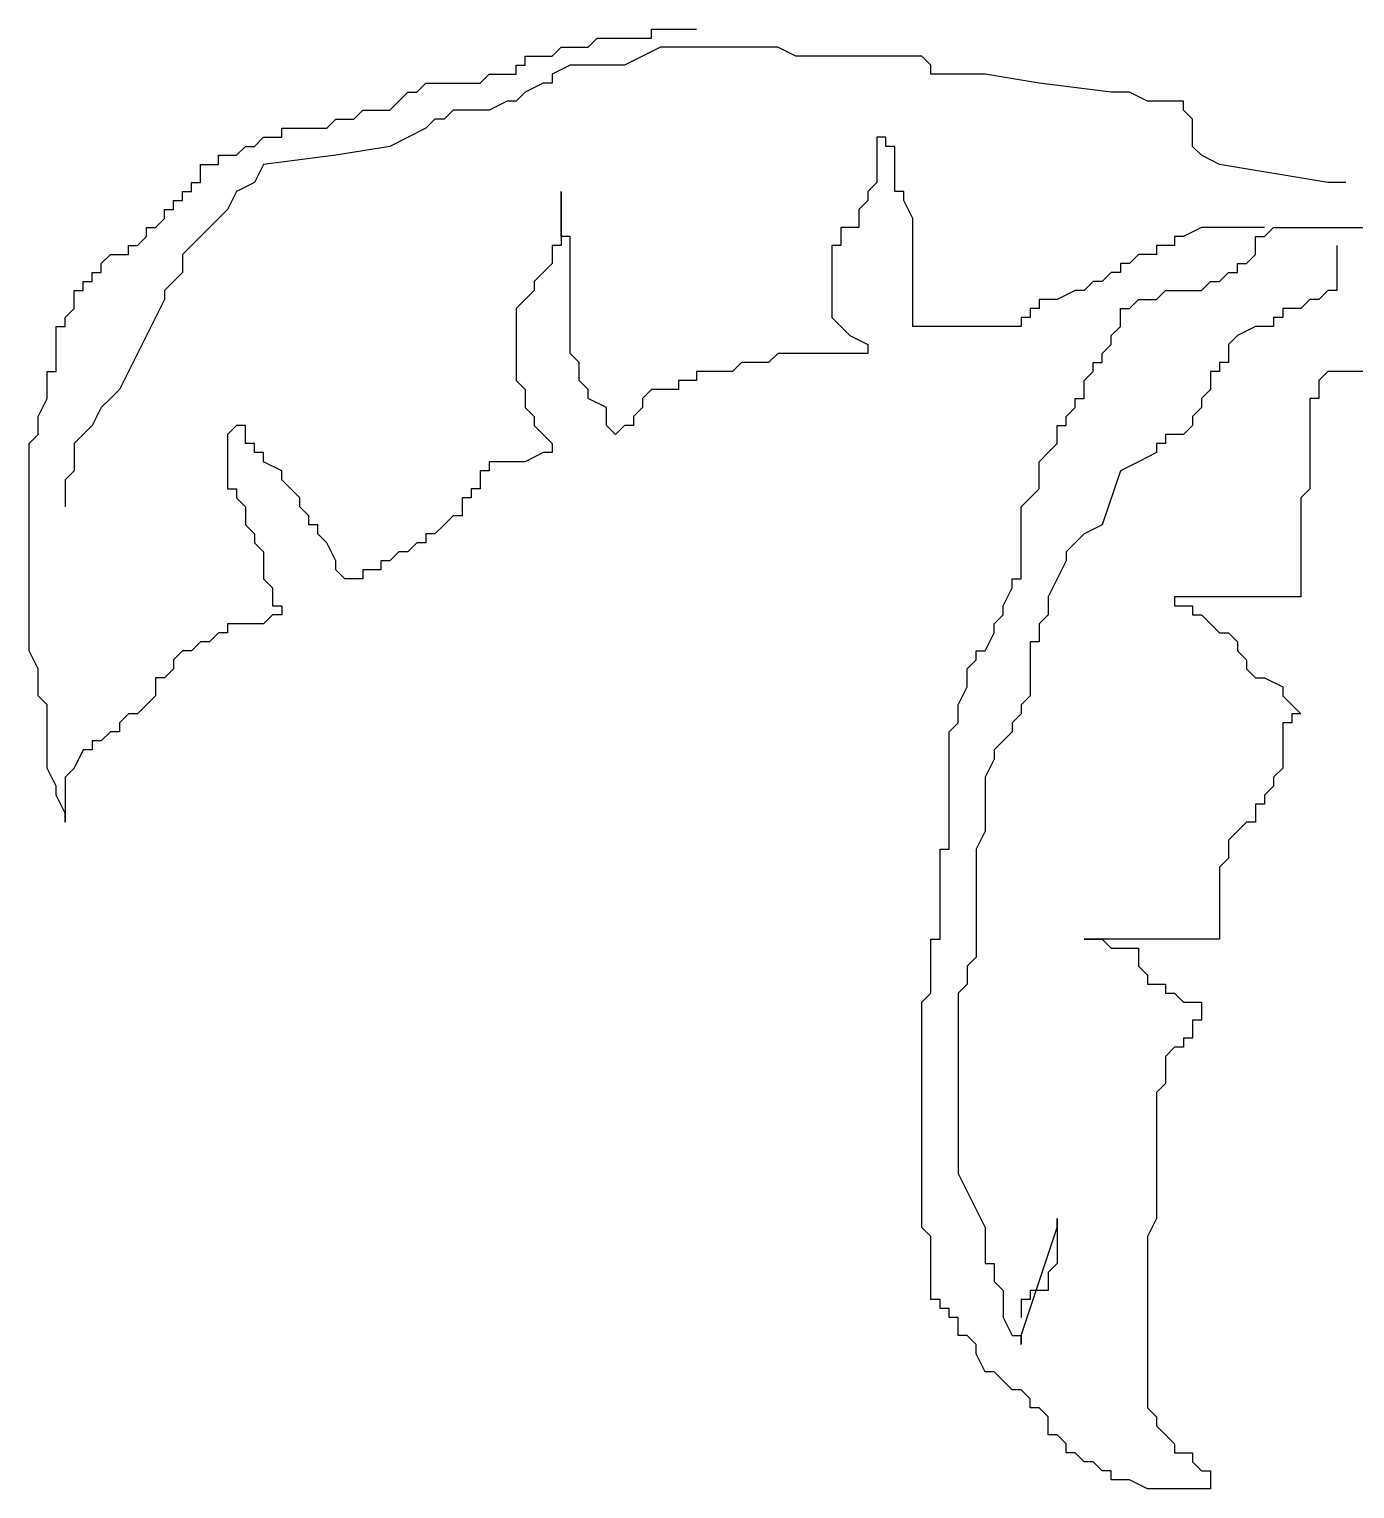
# Model space of a CAD drawing. Extents: x 10.55 to 19.28, y 6.82 to 13.42.
# Drawn here: x 10.545 to 14.882, y 6.821 to 11.594 of the extents above; entities that cross this region are included whole.
import ezdxf

# ---------------------------------------------------------------- set-up
doc = ezdxf.new("R2010")
doc.units = 0
doc.header["$MEASUREMENT"] = 0
doc.layers.add('VEGETACAO', color=106, linetype='CONTINUOUS')

msp = doc.modelspace()

# ---------------------------------------------------------------- linework, layer by layer
at = {"layer": 'VEGETACAO'}
for p, q in [((12.3743, 11.5349), (12.4038, 11.5644)), ((12.4038, 11.5644), (12.5807, 11.5644)), ((12.5807, 11.5939), (12.7282, 11.5939)), ((12.5807, 11.5644), (12.5807, 11.5939)), ((12.1678, 11.5055), (12.2563, 11.5055)), ((12.1678, 11.476), (12.1678, 11.5055)), ((12.2563, 11.5055), (12.2858, 11.5349)), ((12.2858, 11.5349), (12.3743, 11.5349)), ((12.5512, 11.5055), (12.4922, 11.476)), ((12.6102, 11.5349), (12.5512, 11.5055)), ((12.9937, 11.5349), (12.6102, 11.5349)), ((13.0527, 11.5055), (12.9937, 11.5349)), ((13.4657, 11.5055), (13.0527, 11.5055)), ((13.4952, 11.476), (13.4657, 11.5055)), ((12.1383, 11.4466), (12.1383, 11.476)), ((12.1383, 11.476), (12.1678, 11.476)), ((12.3153, 11.476), (12.2563, 11.4466)), ((12.4922, 11.476), (12.3153, 11.476)), ((13.4952, 11.4466), (13.4952, 11.476)), ((11.8138, 11.3876), (11.8433, 11.4171)), ((11.8433, 11.4171), (12.0203, 11.4171)), ((12.0203, 11.4171), (12.0498, 11.4466)), ((12.0498, 11.4466), (12.1383, 11.4466)), ((12.2268, 11.4171), (12.1678, 11.3876)), ((12.2563, 11.4171), (12.2268, 11.4171)), ((12.2563, 11.4466), (12.2563, 11.4171)), ((13.6722, 11.4466), (13.4952, 11.4466)), ((13.8491, 11.4171), (13.6722, 11.4466)), ((14.0851, 11.3876), (13.8491, 11.4171)), ((11.7253, 11.3287), (11.7843, 11.3876)), ((11.7843, 11.3876), (11.8138, 11.3876)), ((12.1678, 11.3876), (12.1383, 11.3582)), ((14.1441, 11.3876), (14.0851, 11.3876)), ((14.2031, 11.3582), (14.1441, 11.3876)), ((11.6073, 11.2992), (11.6368, 11.3287)), ((11.6368, 11.3287), (11.7253, 11.3287)), ((11.9318, 11.3287), (11.9023, 11.2992)), ((12.0498, 11.3287), (11.9318, 11.3287)), ((12.1088, 11.3582), (12.0498, 11.3287)), ((12.1383, 11.3582), (12.1088, 11.3582)), ((14.3211, 11.3582), (14.2031, 11.3582)), ((14.3211, 11.3287), (14.3211, 11.3582)), ((14.3506, 11.2992), (14.3211, 11.3287)), ((11.3713, 11.2698), (11.5188, 11.2698)), ((11.3713, 11.2403), (11.3713, 11.2698)), ((11.5188, 11.2698), (11.5483, 11.2992)), ((11.5483, 11.2992), (11.6073, 11.2992)), ((11.8433, 11.2698), (11.7253, 11.2108)), ((11.8728, 11.2992), (11.8433, 11.2698)), ((11.9023, 11.2992), (11.8728, 11.2992)), ((14.3506, 11.2108), (14.3506, 11.2992)), ((11.2828, 11.2108), (11.3123, 11.2403)), ((11.3123, 11.2403), (11.3713, 11.2403)), ((13.3182, 11.2403), (13.3182, 11.093)), ((13.3477, 11.2403), (13.3182, 11.2403)), ((13.3477, 11.2108), (13.3477, 11.2403)), ((11.1649, 11.1519), (11.1649, 11.1814)), ((11.1649, 11.1814), (11.2239, 11.1814)), ((11.2239, 11.1814), (11.2533, 11.2108)), ((11.2533, 11.2108), (11.2828, 11.2108)), ((11.5483, 11.1814), (11.3123, 11.1519)), ((11.7253, 11.2108), (11.5483, 11.1814)), ((13.3772, 11.2108), (13.3477, 11.2108)), ((13.3772, 11.0635), (13.3772, 11.2108)), ((14.3801, 11.1814), (14.3506, 11.2108)), ((14.4391, 11.1519), (14.3801, 11.1814)), ((11.1059, 11.1519), (11.1649, 11.1519)), ((11.1059, 11.093), (11.1059, 11.1519)), ((11.3123, 11.1519), (11.2828, 11.093)), ((14.7931, 11.093), (14.4391, 11.1519)), ((11.0764, 11.0635), (11.0764, 11.093)), ((11.0764, 11.093), (11.1059, 11.093)), ((11.2828, 11.093), (11.2239, 11.0635)), ((13.3182, 11.093), (13.2887, 11.0635)), ((14.8521, 11.093), (14.7931, 11.093)), ((11.0174, 11.0341), (11.0469, 11.0341)), ((11.0174, 11.0046), (11.0174, 11.0341)), ((11.0469, 11.0635), (11.0764, 11.0635)), ((11.0469, 11.0341), (11.0469, 11.0635)), ((11.2239, 11.0635), (11.1944, 11.0046)), ((12.2858, 10.9162), (12.2858, 11.0635)), ((12.2858, 11.0635), (12.2858, 10.8868)), ((13.2887, 11.0341), (13.2592, 11.0046)), ((13.2887, 11.0635), (13.2887, 11.0341)), ((13.4067, 11.0635), (13.3772, 11.0635)), ((13.4067, 11.0341), (13.4067, 11.0635)), ((13.4362, 10.9751), (13.4067, 11.0341)), ((10.9879, 10.9751), (10.9879, 11.0046)), ((10.9879, 11.0046), (11.0174, 11.0046)), ((11.1944, 11.0046), (11.1059, 10.9162)), ((13.2592, 11.0046), (13.2592, 10.9457)), ((10.9289, 10.9162), (10.9289, 10.9457)), ((10.9289, 10.9457), (10.9584, 10.9457)), ((10.9584, 10.9457), (10.9879, 10.9751)), ((13.2002, 10.9457), (13.2002, 10.8868)), ((13.2592, 10.9457), (13.2002, 10.9457)), ((13.4362, 10.6216), (13.4362, 10.9751)), ((14.3801, 10.9457), (14.3211, 10.9162)), ((14.5866, 10.9457), (14.3801, 10.9457)), ((14.5866, 10.9162), (14.6161, 10.9457)), ((14.6161, 10.9457), (14.9406, 10.9457)), ((10.8699, 10.8868), (10.8994, 10.8868)), ((10.8699, 10.8573), (10.8699, 10.8868)), ((10.8994, 10.8868), (10.9289, 10.9162)), ((11.0764, 10.8868), (11.0469, 10.8573)), ((11.1059, 10.9162), (11.0764, 10.8868)), ((12.2563, 10.8868), (12.2563, 10.8278)), ((12.2858, 10.8868), (12.2563, 10.8868)), ((12.3153, 10.9162), (12.2858, 10.9162)), ((12.3153, 10.5332), (12.3153, 10.9162)), ((13.1707, 10.8868), (13.1707, 10.651)), ((13.2002, 10.8868), (13.1707, 10.8868)), ((14.2326, 10.8868), (14.2326, 10.8573)), ((14.2916, 10.8868), (14.2326, 10.8868)), ((14.3211, 10.9162), (14.2916, 10.9162)), ((14.2916, 10.9162), (14.2916, 10.8868)), ((14.5571, 10.9162), (14.5866, 10.9162)), ((14.5571, 10.8573), (14.5571, 10.9162)), ((14.8226, 10.8868), (14.8226, 10.7394)), ((10.7814, 10.8278), (10.8109, 10.8573)), ((10.8109, 10.8573), (10.8699, 10.8573)), ((11.0469, 10.8573), (11.0469, 10.7984)), ((14.1736, 10.8573), (14.1441, 10.8278)), ((14.2326, 10.8573), (14.1736, 10.8573)), ((14.5276, 10.8278), (14.5571, 10.8573)), ((10.7519, 10.7689), (10.7519, 10.7984)), ((10.7519, 10.7984), (10.7814, 10.7984)), ((10.7814, 10.7984), (10.7814, 10.8278)), ((11.0469, 10.7984), (10.9879, 10.7394)), ((12.2563, 10.8278), (12.1973, 10.7689)), ((14.0851, 10.7984), (14.0556, 10.7689)), ((14.1146, 10.7984), (14.0851, 10.7984)), ((14.1146, 10.8278), (14.1146, 10.7984)), ((14.1441, 10.8278), (14.1146, 10.8278)), ((14.4391, 10.7689), (14.4686, 10.7984)), ((14.4686, 10.7984), (14.4981, 10.7984)), ((14.4981, 10.7984), (14.4981, 10.8278)), ((14.4981, 10.8278), (14.5276, 10.8278)), ((10.6929, 10.7394), (10.7224, 10.7394)), ((10.6929, 10.6805), (10.6929, 10.7394)), ((10.7224, 10.7394), (10.7224, 10.7689)), ((10.7224, 10.7689), (10.7519, 10.7689)), ((10.9879, 10.7394), (10.9879, 10.71)), ((12.1973, 10.7394), (12.1678, 10.71)), ((12.1973, 10.7689), (12.1973, 10.7394)), ((13.9671, 10.7394), (13.9081, 10.71)), ((13.9966, 10.7394), (13.9671, 10.7394)), ((14.0261, 10.7689), (13.9966, 10.7394)), ((14.0556, 10.7689), (14.0261, 10.7689)), ((14.2326, 10.71), (14.2621, 10.7394)), ((14.2621, 10.7394), (14.3801, 10.7394)), ((14.3801, 10.7394), (14.4096, 10.7689)), ((14.4096, 10.7689), (14.4391, 10.7689)), ((14.7931, 10.7394), (14.7636, 10.71)), ((14.8226, 10.7394), (14.7931, 10.7394)), ((10.9879, 10.71), (10.9584, 10.651)), ((12.1678, 10.71), (12.1383, 10.6805)), ((13.9081, 10.71), (13.8491, 10.71)), ((13.8491, 10.71), (13.8491, 10.6805)), ((14.1441, 10.6805), (14.1736, 10.71)), ((14.1736, 10.71), (14.2326, 10.71)), ((14.7341, 10.71), (14.7046, 10.6805)), ((14.7636, 10.71), (14.7341, 10.71)), ((10.6634, 10.651), (10.6929, 10.6805)), ((10.6634, 10.6216), (10.6634, 10.651)), ((10.9584, 10.651), (10.9289, 10.5921)), ((12.1383, 10.6805), (12.1383, 10.4448)), ((13.1707, 10.651), (13.2002, 10.6216)), ((13.7901, 10.651), (13.7901, 10.6216)), ((13.8196, 10.651), (13.7901, 10.651)), ((13.8196, 10.6805), (13.8196, 10.651)), ((13.8491, 10.6805), (13.8196, 10.6805)), ((14.1146, 10.6216), (14.1146, 10.6805)), ((14.1146, 10.6805), (14.1441, 10.6805)), ((14.6456, 10.651), (14.6161, 10.651)), ((14.6161, 10.651), (14.6161, 10.6216)), ((14.7046, 10.6805), (14.6456, 10.6805)), ((14.6456, 10.6805), (14.6456, 10.651)), ((10.6339, 10.4743), (10.6339, 10.6216)), ((10.6339, 10.6216), (10.6634, 10.6216)), ((13.2002, 10.6216), (13.2297, 10.5921)), ((13.7901, 10.6216), (13.4362, 10.6216)), ((14.0851, 10.5921), (14.1146, 10.6216)), ((14.5571, 10.6216), (14.4981, 10.5921)), ((14.6161, 10.6216), (14.5571, 10.6216)), ((10.9289, 10.5921), (10.8699, 10.4743)), ((13.2297, 10.5921), (13.2887, 10.5627)), ((13.2887, 10.5627), (13.2887, 10.5332)), ((14.0556, 10.5332), (14.0851, 10.5627)), ((14.0851, 10.5627), (14.0851, 10.5921)), ((14.4981, 10.5921), (14.4686, 10.5627)), ((14.4686, 10.5627), (14.4686, 10.5037)), ((12.3448, 10.5037), (12.3153, 10.5332)), ((12.3448, 10.4448), (12.3448, 10.5037)), ((12.8757, 10.5037), (12.8462, 10.4743)), ((12.9642, 10.5037), (12.8757, 10.5037)), ((12.9937, 10.5332), (12.9642, 10.5037)), ((13.2887, 10.5332), (12.9937, 10.5332)), ((14.0261, 10.4743), (14.0261, 10.5037)), ((14.0261, 10.5037), (14.0556, 10.5037)), ((14.0556, 10.5037), (14.0556, 10.5332)), ((14.4391, 10.5037), (14.4391, 10.4743)), ((14.4686, 10.5037), (14.4391, 10.5037)), ((10.6044, 10.3859), (10.6044, 10.4743)), ((10.6044, 10.4743), (10.6339, 10.4743)), ((10.8699, 10.4743), (10.8404, 10.4153)), ((12.8462, 10.4743), (12.7282, 10.4743)), ((12.7282, 10.4743), (12.7282, 10.4448)), ((13.9966, 10.4448), (14.0261, 10.4743)), ((14.4391, 10.4743), (14.4096, 10.4743)), ((14.4096, 10.4743), (14.4096, 10.4153)), ((14.7931, 10.4743), (14.7636, 10.4448)), ((14.9111, 10.4743), (14.7931, 10.4743)), ((10.8404, 10.4153), (10.8109, 10.3859)), ((12.1383, 10.4448), (12.1678, 10.4153)), ((12.1678, 10.4153), (12.1678, 10.3564)), ((12.3743, 10.4153), (12.3448, 10.4448)), ((12.3743, 10.3859), (12.3743, 10.4153)), ((12.5807, 10.4153), (12.5512, 10.3859)), ((12.6692, 10.4153), (12.5807, 10.4153)), ((12.7282, 10.4448), (12.6692, 10.4448)), ((12.6692, 10.4448), (12.6692, 10.4153)), ((13.9966, 10.3859), (13.9966, 10.4448)), ((14.4096, 10.4153), (14.3801, 10.3859)), ((14.7636, 10.4448), (14.7636, 10.3859)), ((10.5749, 10.3269), (10.6044, 10.3859)), ((10.8109, 10.3859), (10.7814, 10.3564)), ((12.4333, 10.3564), (12.3743, 10.3859)), ((12.5512, 10.3859), (12.5512, 10.3564)), ((13.9671, 10.3859), (13.9966, 10.3859)), ((13.9671, 10.3564), (13.9671, 10.3859)), ((14.3801, 10.3859), (14.3801, 10.3564)), ((14.7341, 10.3859), (14.7341, 10.0912)), ((14.7636, 10.3859), (14.7341, 10.3859)), ((10.5749, 10.268), (10.5749, 10.3269)), ((10.7814, 10.3564), (10.7519, 10.2975)), ((12.1678, 10.3564), (12.1973, 10.3269)), ((12.1973, 10.3269), (12.1973, 10.2975)), ((12.4333, 10.2975), (12.4333, 10.3564)), ((12.5512, 10.3564), (12.5217, 10.3269)), ((12.5217, 10.3269), (12.5217, 10.2975)), ((13.9376, 10.3269), (13.9671, 10.3564)), ((13.9376, 10.2975), (13.9376, 10.3269)), ((14.3801, 10.3564), (14.3506, 10.3269)), ((14.3506, 10.3269), (14.3506, 10.2975)), ((10.5454, 10.2386), (10.5749, 10.268)), ((10.7519, 10.2975), (10.6929, 10.2386)), ((11.2239, 10.2975), (11.1944, 10.268)), ((11.1944, 10.268), (11.1944, 10.0912)), ((11.2533, 10.2975), (11.2239, 10.2975)), ((11.2533, 10.2386), (11.2533, 10.2975)), ((12.1973, 10.2975), (12.2563, 10.2386)), ((12.4628, 10.268), (12.4333, 10.2975)), ((12.4922, 10.2975), (12.4628, 10.268)), ((12.5217, 10.2975), (12.4922, 10.2975)), ((13.9081, 10.2386), (13.9081, 10.2975)), ((13.9081, 10.2975), (13.9376, 10.2975)), ((14.3211, 10.268), (14.2621, 10.268)), ((14.2621, 10.268), (14.2621, 10.2386)), ((14.3506, 10.2975), (14.3211, 10.268)), ((10.5454, 9.5609), (10.5454, 10.2386)), ((10.6929, 10.2386), (10.6929, 10.1502)), ((11.2828, 10.2386), (11.2533, 10.2386)), ((11.2828, 10.2091), (11.2828, 10.2386)), ((12.2563, 10.2386), (12.2563, 10.2091)), ((13.8786, 10.2091), (13.9081, 10.2386)), ((14.2326, 10.2386), (14.2326, 10.2091)), ((14.2621, 10.2386), (14.2326, 10.2386)), ((11.3123, 10.2091), (11.2828, 10.2091)), ((11.3123, 10.1796), (11.3123, 10.2091)), ((11.3713, 10.1502), (11.3123, 10.1796)), ((12.1678, 10.1796), (12.0498, 10.1796)), ((12.0498, 10.1796), (12.0498, 10.1502)), ((12.2268, 10.2091), (12.1678, 10.1796)), ((12.2563, 10.2091), (12.2268, 10.2091)), ((13.8491, 10.1796), (13.8786, 10.2091)), ((13.8491, 10.0912), (13.8491, 10.1796)), ((14.1736, 10.1796), (14.1146, 10.1502)), ((14.2326, 10.2091), (14.1736, 10.1796)), ((10.6929, 10.1502), (10.6634, 10.1207)), ((10.6634, 10.1207), (10.6634, 10.0323)), ((11.3713, 10.1207), (11.3713, 10.1502)), ((11.4303, 10.0618), (11.3713, 10.1207)), ((12.0203, 10.1502), (12.0203, 10.0912)), ((12.0498, 10.1502), (12.0203, 10.1502)), ((14.1146, 10.1502), (14.0556, 9.9734)), ((11.1944, 10.0912), (11.2239, 10.0912)), ((11.2239, 10.0912), (11.2239, 10.0618)), ((12.0203, 10.0912), (11.9908, 10.0912)), ((11.9908, 10.0912), (11.9908, 10.0618)), ((13.8196, 10.0618), (13.8491, 10.0912)), ((14.7341, 10.0912), (14.7046, 10.0618)), ((11.2239, 10.0618), (11.2533, 10.0323)), ((11.2533, 10.0323), (11.2533, 9.9734)), ((11.4303, 10.0323), (11.4303, 10.0618)), ((11.4598, 10.0028), (11.4303, 10.0323)), ((11.9908, 10.0618), (11.9613, 10.0618)), ((11.9613, 10.0618), (11.9613, 10.0028)), ((13.7901, 10.0323), (13.8196, 10.0618)), ((13.7901, 9.7966), (13.7901, 10.0323)), ((14.7046, 10.0618), (14.7046, 9.7377)), ((11.4598, 9.9734), (11.4598, 10.0028)), ((11.9318, 10.0028), (11.9023, 9.9734)), ((11.9613, 10.0028), (11.9318, 10.0028)), ((11.2533, 9.9734), (11.2828, 9.9439)), ((11.2828, 9.9439), (11.2828, 9.9145)), ((11.4893, 9.9734), (11.4598, 9.9734)), ((11.4893, 9.9439), (11.4893, 9.9734)), ((11.5188, 9.9145), (11.4893, 9.9439)), ((11.8728, 9.9439), (11.8433, 9.9439)), ((11.8433, 9.9439), (11.8433, 9.9145)), ((11.9023, 9.9734), (11.8728, 9.9439)), ((13.9966, 9.9439), (13.9376, 9.885)), ((14.0556, 9.9734), (13.9966, 9.9439)), ((11.2828, 9.9145), (11.3123, 9.885)), ((11.3123, 9.885), (11.3123, 9.7966)), ((11.5483, 9.8555), (11.5188, 9.9145)), ((11.7548, 9.885), (11.7253, 9.8555)), ((11.7843, 9.885), (11.7548, 9.885)), ((11.8138, 9.9145), (11.7843, 9.885)), ((11.8433, 9.9145), (11.8138, 9.9145)), ((13.9376, 9.885), (13.9376, 9.8555)), ((11.5483, 9.8261), (11.5483, 9.8555)), ((11.7253, 9.8555), (11.6958, 9.8555)), ((11.6958, 9.8555), (11.6958, 9.8261)), ((13.9376, 9.8555), (13.9081, 9.7966)), ((11.3123, 9.7966), (11.3418, 9.7671)), ((11.5778, 9.7966), (11.5483, 9.8261)), ((11.6368, 9.7966), (11.5778, 9.7966)), ((11.6368, 9.8261), (11.6368, 9.7966)), ((11.6958, 9.8261), (11.6368, 9.8261)), ((13.7606, 9.7671), (13.7606, 9.7966)), ((13.7606, 9.7966), (13.7901, 9.7966)), ((13.9081, 9.7966), (13.8786, 9.7377)), ((11.3418, 9.7671), (11.3418, 9.7082)), ((13.7311, 9.7082), (13.7606, 9.7671)), ((13.8786, 9.7377), (13.8786, 9.6787)), ((14.7046, 9.7377), (14.2916, 9.7377)), ((14.2916, 9.7377), (14.2916, 9.7082)), ((11.3418, 9.7082), (11.3713, 9.7082)), ((11.3713, 9.7082), (11.3713, 9.6787)), ((13.7311, 9.6787), (13.7311, 9.7082)), ((14.2916, 9.7082), (14.3506, 9.7082)), ((14.3506, 9.7082), (14.3506, 9.6787)), ((11.3123, 9.6493), (11.1944, 9.6493)), ((11.1944, 9.6493), (11.1944, 9.6198)), ((11.3418, 9.6787), (11.3123, 9.6493)), ((11.3713, 9.6787), (11.3418, 9.6787)), ((13.7017, 9.6493), (13.7311, 9.6787)), ((13.7017, 9.6198), (13.7017, 9.6493)), ((13.8786, 9.6787), (13.8491, 9.6493)), ((13.8491, 9.6493), (13.8491, 9.5904)), ((14.3506, 9.6787), (14.3801, 9.6787)), ((14.3801, 9.6787), (14.4096, 9.6493)), ((14.4096, 9.6493), (14.4391, 9.6198)), ((11.1649, 9.6198), (11.1354, 9.5904)), ((11.1944, 9.6198), (11.1649, 9.6198)), ((13.6722, 9.5609), (13.7017, 9.6198)), ((14.4391, 9.6198), (14.4686, 9.6198)), ((14.4686, 9.6198), (14.4981, 9.5904)), ((10.5749, 9.502), (10.5454, 9.5609)), ((11.0469, 9.5609), (11.0174, 9.5314)), ((11.0764, 9.5609), (11.0469, 9.5609)), ((11.1059, 9.5904), (11.0764, 9.5609)), ((11.1354, 9.5904), (11.1059, 9.5904)), ((13.6427, 9.5314), (13.6427, 9.5609)), ((13.6427, 9.5609), (13.6722, 9.5609)), ((13.8196, 9.5904), (13.8196, 9.4136)), ((13.8491, 9.5904), (13.8196, 9.5904)), ((14.4981, 9.5904), (14.4981, 9.5609)), ((14.4981, 9.5609), (14.5276, 9.5314)), ((10.5749, 9.4136), (10.5749, 9.502)), ((11.0174, 9.502), (10.9879, 9.4725)), ((11.0174, 9.5314), (11.0174, 9.502)), ((13.6132, 9.502), (13.6427, 9.5314)), ((13.6132, 9.443), (13.6132, 9.502)), ((14.5276, 9.5314), (14.5276, 9.502)), ((14.5276, 9.502), (14.5571, 9.4725)), ((10.9584, 9.4725), (10.9584, 9.4136)), ((10.9879, 9.4725), (10.9584, 9.4725)), ((14.5571, 9.4725), (14.5866, 9.4725)), ((14.5866, 9.4725), (14.6456, 9.443)), ((10.6044, 9.3841), (10.5749, 9.4136)), ((10.9584, 9.4136), (10.8994, 9.3547)), ((13.5837, 9.3841), (13.6132, 9.443)), ((13.8196, 9.4136), (13.7901, 9.3841)), ((14.6456, 9.443), (14.6456, 9.4136)), ((14.6456, 9.4136), (14.7046, 9.3547)), ((10.6044, 9.1779), (10.6044, 9.3841)), ((13.5837, 9.3252), (13.5837, 9.3841)), ((13.7901, 9.3841), (13.7901, 9.3547)), ((10.8699, 9.3547), (10.8404, 9.3252)), ((10.8404, 9.3252), (10.8404, 9.2957)), ((10.8994, 9.3547), (10.8699, 9.3547)), ((13.5542, 9.2957), (13.5837, 9.3252)), ((13.7901, 9.3547), (13.7606, 9.3252)), ((13.7606, 9.3252), (13.7606, 9.2957)), ((14.6751, 9.3252), (14.6456, 9.3252)), ((14.6456, 9.3252), (14.6456, 9.1779)), ((14.7046, 9.3547), (14.6751, 9.3547)), ((14.6751, 9.3547), (14.6751, 9.3252)), ((10.7519, 9.2663), (10.7519, 9.2368)), ((10.7814, 9.2663), (10.7519, 9.2663)), ((10.8109, 9.2957), (10.7814, 9.2663)), ((10.8404, 9.2957), (10.8109, 9.2957)), ((13.5542, 8.9127), (13.5542, 9.2957)), ((13.7606, 9.2957), (13.7017, 9.2368)), ((10.7224, 9.2368), (10.6929, 9.1779)), ((10.7519, 9.2368), (10.7224, 9.2368)), ((13.7017, 9.2368), (13.7017, 9.2073)), ((10.6339, 9.1189), (10.6044, 9.1779)), ((10.6929, 9.1779), (10.6634, 9.1484)), ((13.7017, 9.2073), (13.6722, 9.1484)), ((14.6456, 9.1779), (14.6161, 9.1484)), ((10.6339, 9.0895), (10.6339, 9.1189)), ((10.6634, 9.1484), (10.6634, 9.0011)), ((13.6722, 9.1484), (13.6722, 8.9716)), ((14.6161, 9.1189), (14.5866, 9.0895)), ((14.6161, 9.1484), (14.6161, 9.1189)), ((10.6634, 9.0306), (10.6339, 9.0895)), ((14.5866, 9.0895), (14.5866, 9.06)), ((10.6634, 9.0011), (10.6634, 9.0306)), ((14.5866, 9.06), (14.5571, 9.06)), ((14.5571, 9.06), (14.5571, 9.0011)), ((14.5276, 9.0011), (14.4686, 8.9422)), ((14.5571, 9.0011), (14.5276, 9.0011)), ((13.6722, 8.9716), (13.6427, 8.9127)), ((14.4686, 8.9422), (14.4686, 8.8832)), ((13.5247, 8.6181), (13.5247, 8.9127)), ((13.5247, 8.9127), (13.5542, 8.9127)), ((13.6427, 8.9127), (13.6427, 8.5591)), ((14.4686, 8.8832), (14.4391, 8.8538)), ((14.4391, 8.8538), (14.4391, 8.6181)), ((13.4952, 8.6181), (13.5247, 8.6181)), ((13.4952, 8.4413), (13.4952, 8.6181)), ((14.4391, 8.6181), (13.9966, 8.6181)), ((13.9966, 8.6181), (14.0556, 8.6181)), ((14.0556, 8.6181), (14.0851, 8.5886)), ((13.6427, 8.5591), (13.6132, 8.5297)), ((14.0851, 8.5886), (14.1736, 8.5886)), ((14.1736, 8.5886), (14.1736, 8.5297)), ((13.6132, 8.5297), (13.6132, 8.4707)), ((14.1736, 8.5297), (14.2031, 8.5002)), ((14.2031, 8.5002), (14.2031, 8.4707)), ((13.6132, 8.4707), (13.5837, 8.4413)), ((14.2031, 8.4707), (14.2621, 8.4707)), ((14.2621, 8.4707), (14.2621, 8.4413)), ((13.4657, 8.4118), (13.4952, 8.4413)), ((13.4657, 7.6752), (13.4657, 8.4118)), ((13.5837, 8.4413), (13.5837, 7.852)), ((14.2621, 8.4413), (14.2916, 8.4413)), ((14.2916, 8.4413), (14.3211, 8.4118)), ((14.3211, 8.4118), (14.3801, 8.4118)), ((14.3801, 8.4118), (14.3801, 8.3529)), ((14.3506, 8.3529), (14.3506, 8.294)), ((14.3801, 8.3529), (14.3506, 8.3529)), ((14.2916, 8.2645), (14.2621, 8.235)), ((14.3211, 8.2645), (14.2916, 8.2645)), ((14.3506, 8.294), (14.3211, 8.294)), ((14.3211, 8.294), (14.3211, 8.2645)), ((14.2621, 8.235), (14.2621, 8.1466)), ((14.2621, 8.1466), (14.2326, 8.1172)), ((14.2326, 8.1172), (14.2326, 7.7047)), ((13.5837, 7.852), (13.6132, 7.7931)), ((13.6132, 7.7931), (13.6722, 7.6752)), ((13.9081, 7.7047), (13.9081, 7.5574)), ((13.9081, 7.6752), (13.9081, 7.7047)), ((14.2326, 7.7047), (14.2031, 7.6458)), ((13.4952, 7.6458), (13.4657, 7.6752)), ((13.4952, 7.4395), (13.4952, 7.6458)), ((13.6722, 7.6752), (13.6722, 7.5574)), ((13.8491, 7.4985), (13.9081, 7.6752)), ((14.2031, 7.6458), (14.2031, 7.086)), ((13.6722, 7.5574), (13.7017, 7.5574)), ((13.7017, 7.5574), (13.7017, 7.4985)), ((13.9081, 7.5574), (13.8786, 7.5279)), ((13.7017, 7.4985), (13.7311, 7.469)), ((13.7901, 7.3217), (13.8491, 7.4985)), ((13.8786, 7.5279), (13.8786, 7.469)), ((13.7311, 7.469), (13.7311, 7.3806)), ((13.8786, 7.469), (13.8196, 7.469)), ((13.8196, 7.469), (13.8196, 7.4395)), ((13.5247, 7.4395), (13.4952, 7.4395)), ((13.5247, 7.4101), (13.5247, 7.4395)), ((13.5542, 7.4101), (13.5247, 7.4101)), ((13.5542, 7.3806), (13.5542, 7.4101)), ((13.7901, 7.4395), (13.7901, 7.3806)), ((13.8196, 7.4395), (13.7901, 7.4395)), ((13.5837, 7.3806), (13.5542, 7.3806)), ((13.5837, 7.3217), (13.5837, 7.3806)), ((13.7311, 7.3806), (13.7606, 7.3217)), ((13.6132, 7.3217), (13.5837, 7.3217)), ((13.6427, 7.2922), (13.6132, 7.3217)), ((13.7606, 7.3217), (13.7901, 7.3217)), ((13.7901, 7.3217), (13.7901, 7.2922)), ((13.7901, 7.2922), (13.7901, 7.3217)), ((13.6427, 7.2627), (13.6427, 7.2922)), ((13.6722, 7.2038), (13.6427, 7.2627)), ((13.7017, 7.2038), (13.6722, 7.2038)), ((13.7606, 7.1449), (13.7017, 7.2038)), ((13.7901, 7.1449), (13.7606, 7.1449)), ((13.8196, 7.1154), (13.7901, 7.1449)), ((13.8196, 7.086), (13.8196, 7.1154)), ((13.8491, 7.086), (13.8196, 7.086)), ((13.8786, 7.0565), (13.8491, 7.086)), ((14.2031, 7.086), (14.2326, 7.0565)), ((13.8786, 6.9976), (13.8786, 7.0565)), ((14.2326, 7.0565), (14.2326, 7.027)), ((14.2326, 7.027), (14.2916, 6.9681)), ((13.9081, 6.9976), (13.8786, 6.9976)), ((13.9376, 6.9681), (13.9081, 6.9976)), ((13.9376, 6.9386), (13.9376, 6.9681)), ((13.9671, 6.9386), (13.9376, 6.9386)), ((13.9966, 6.9092), (13.9671, 6.9386)), ((14.2916, 6.9681), (14.2916, 6.9386)), ((14.2916, 6.9386), (14.3506, 6.9386)), ((14.3506, 6.9386), (14.3506, 6.9092)), ((14.0261, 6.9092), (13.9966, 6.9092)), ((14.0556, 6.8797), (14.0261, 6.9092)), ((14.0851, 6.8797), (14.0556, 6.8797)), ((14.0851, 6.8503), (14.0851, 6.8797)), ((14.3506, 6.9092), (14.3801, 6.8797)), ((14.3801, 6.8797), (14.4096, 6.8797)), ((14.4096, 6.8797), (14.4096, 6.8208)), ((14.1441, 6.8503), (14.0851, 6.8503)), ((14.2031, 6.8208), (14.1441, 6.8503)), ((14.4096, 6.8208), (14.2031, 6.8208))]:
    msp.add_line(p, q, dxfattribs=at)

doc.saveas('drawing.dxf')
